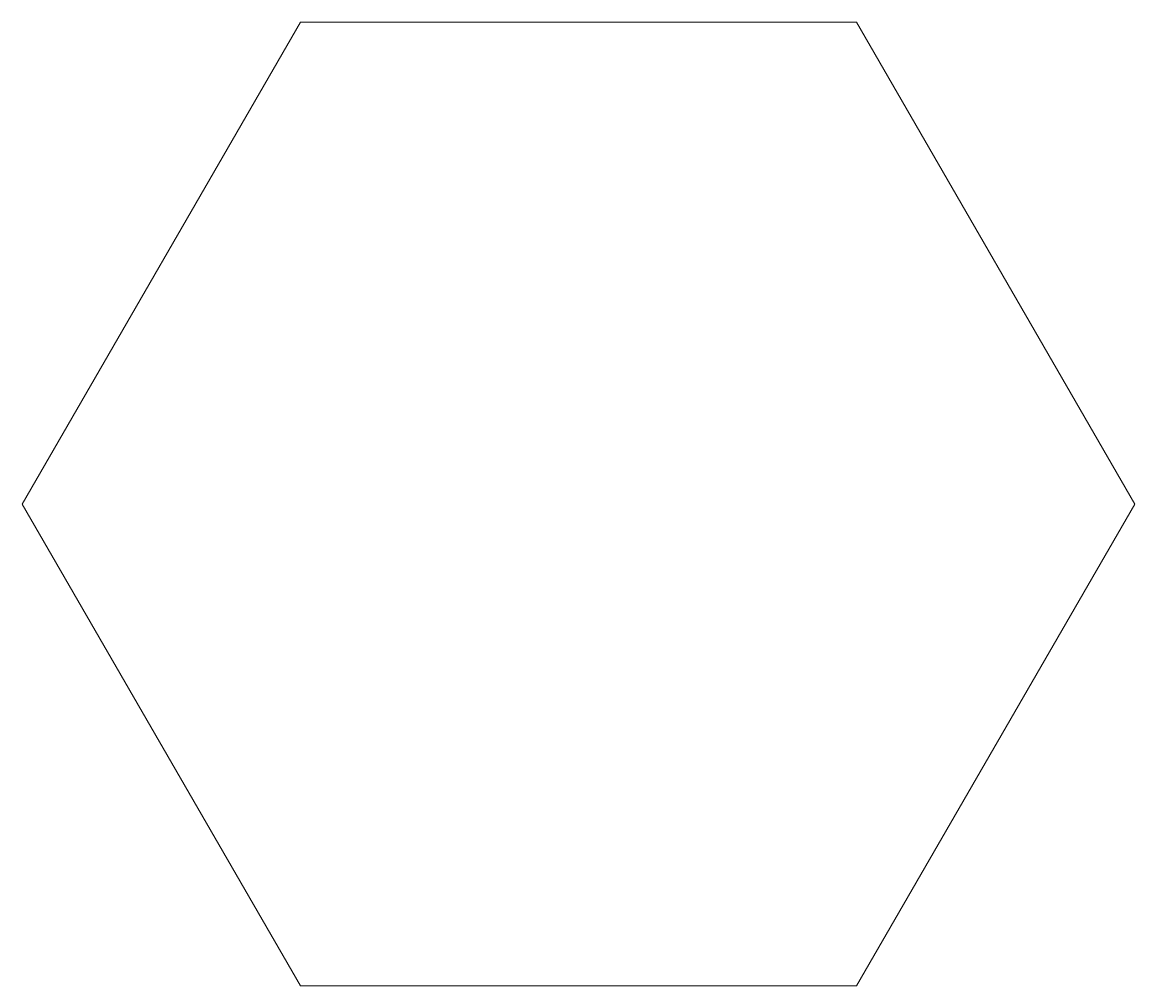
# Model space of a CAD drawing. Header units: millimetres. Extents: x -0.58 to 0.58, y -0.5 to 0.5.
import ezdxf

# ---------------------------------------------------------------- set-up
doc = ezdxf.new("R2010")
doc.units = ezdxf.units.MM
doc.layers.get('0').update_dxf_attribs({"linetype": 'CONTINUOUS', "lineweight": 0, "true_color": 0x000000})

msp = doc.modelspace()

# ---------------------------------------------------------------- linework, layer by layer
for p, q in [((-0.5774, 0), (-0.2887, 0.5)), ((-0.2887, 0.5), (0.2887, 0.5)), ((0.5774, 0), (0.2887, 0.5)), ((-0.2887, -0.5), (-0.5774, 0)), ((0.2887, -0.5), (0.5774, 0)), ((-0.2887, -0.5), (0.2887, -0.5))]:
    msp.add_line(p, q)

doc.saveas('drawing.dxf')
